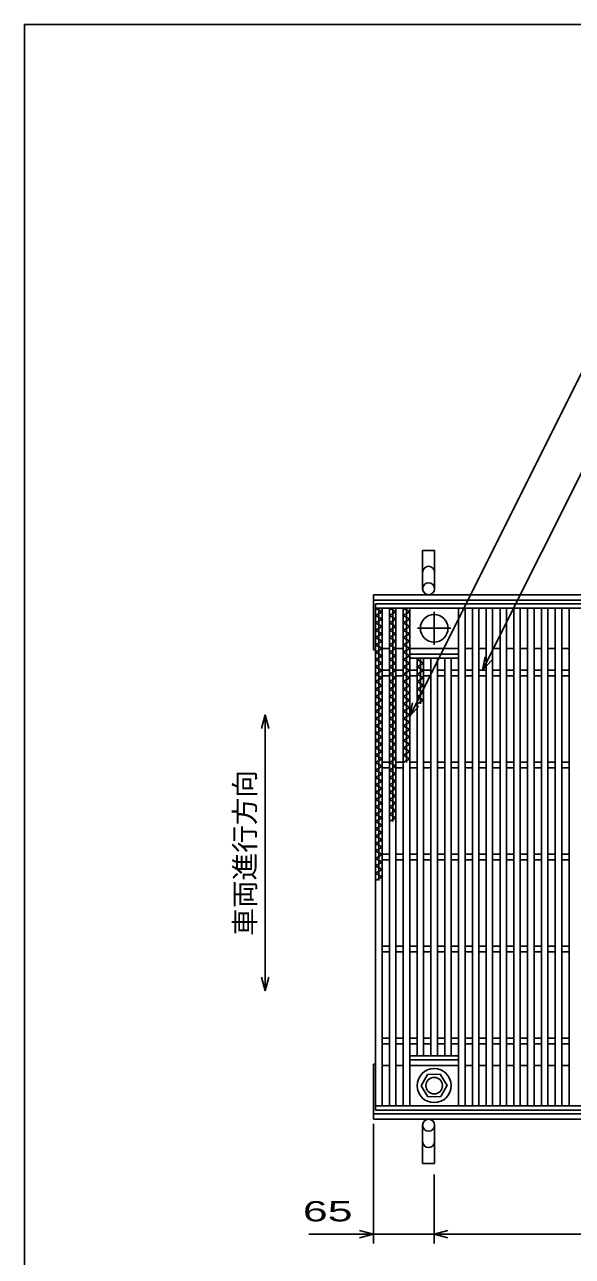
# Model space of a CAD drawing. Units: millimetres, scale not verified. Extents: x -1820 to 1731, y -1282 to 1054.
# Drawn here: x -1729 to -1134, y -285 to 1054 of the extents above; entities that cross this region are included whole.
import ezdxf
from ezdxf.enums import TextEntityAlignment as Align

# ---------------------------------------------------------------- set-up
doc = ezdxf.new("R2010")
doc.units = ezdxf.units.MM
doc.header["$LTSCALE"] = 10
doc.linetypes.add('CHAIN', pattern=[18.5, 12, -1.5, 3.5, -1.5])
for name, color, linetype, lineweight in [('0_2', 150, 'Continuous', 25), ('16', 3, 'Continuous', 25), ('19', 6, 'Continuous', 25), ('22', 4, 'Continuous', 25)]:
    doc.layers.add(name, color=color, linetype=linetype, lineweight=lineweight)
doc.styles.add('ベクトル', font='')
doc.styles.get('ベクトル').set_extended_font_data('ベクトル')

msp = doc.modelspace()

# ---------------------------------------------------------------- linework, layer by layer
at = {"layer": '0_2'}
for p, q in [((-1729, -1146.5), (-1729, 1053.5)), ((-1729, 1053.5), (1731, 1053.5))]:
    msp.add_line(p, q, dxfattribs=at)
at = {"layer": '16'}
for p, q in [((-1348, 424), (-353, 424)), ((-1348, 419.5), (-1348, 424)), ((-353, 419.5), (-1348, 419.5)), ((-1348, -121.5), (-1348, 419.5)), ((-1348, 419.5), (-1341, 419.5)), ((-1341, 415.5), (-1348, 419.5)), ((-1348, 411.5), (-1341, 415.5)), ((-1344.5, 123.5), (-1344.5, 419.5)), ((-1341, -121.5), (-1341, 419.5)), ((-1333, -121.5), (-1333, 419.5)), ((-1333, 419.5), (-1326, 419.5)), ((-1326, 415.5), (-1333, 419.5)), ((-1333, 411.5), (-1326, 415.5)), ((-1329.5, 187.5), (-1329.5, 419.5)), ((-1326, -121.5), (-1326, 419.5)), ((-1318, -121.5), (-1318, 419.5)), ((-1318, 419.5), (-1311, 419.5)), ((-1311, 415.5), (-1318, 419.5)), ((-1318, 411.5), (-1311, 415.5)), ((-1314.5, 251.5), (-1314.5, 419.5)), ((-1311, -121.5), (-1311, 419.5)), ((-1303, 419.5), (-1296, 419.5)), ((-1288, 419.5), (-1281, 419.5)), ((-1273, 419.5), (-1266, 419.5)), ((-1258, -121.5), (-1258, 419.5)), ((-1258, 419.5), (-1251, 419.5)), ((-1251, -121.5), (-1251, 419.5)), ((-1243, -121.5), (-1243, 419.5)), ((-1243, 419.5), (-1236, 419.5)), ((-1236, -121.5), (-1236, 419.5)), ((-1228, -121.5), (-1228, 419.5)), ((-1228, 419.5), (-1221, 419.5)), ((-1221, -121.5), (-1221, 419.5)), ((-1213, -121.5), (-1213, 419.5)), ((-1213, 419.5), (-1206, 419.5)), ((-1206, -121.5), (-1206, 419.5)), ((-1198, -121.5), (-1198, 419.5)), ((-1198, 419.5), (-1191, 419.5)), ((-1191, -121.5), (-1191, 419.5)), ((-1183, -121.5), (-1183, 419.5)), ((-1183, 419.5), (-1176, 419.5)), ((-1176, -121.5), (-1176, 419.5)), ((-1168, -121.5), (-1168, 419.5)), ((-1168, 419.5), (-1161, 419.5)), ((-1161, -121.5), (-1161, 419.5)), ((-1153, -121.5), (-1153, 419.5)), ((-1153, 419.5), (-1146, 419.5)), ((-1146, -121.5), (-1146, 419.5)), ((-1138, -121.5), (-1138, 419.5)), ((-1138, 419.5), (-1131, 419.5)), ((-1341, 407.5), (-1348, 411.5)), ((-1348, 403.5), (-1341, 407.5)), ((-1341, 399.5), (-1348, 403.5)), ((-1326, 407.5), (-1333, 411.5)), ((-1333, 403.5), (-1326, 407.5)), ((-1326, 399.5), (-1333, 403.5)), ((-1311, 407.5), (-1318, 411.5)), ((-1318, 403.5), (-1311, 407.5)), ((-1311, 399.5), (-1318, 403.5)), ((-1348, 395.5), (-1341, 399.5)), ((-1341, 391.5), (-1348, 395.5)), ((-1348, 387.5), (-1341, 391.5)), ((-1333, 395.5), (-1326, 399.5)), ((-1326, 391.5), (-1333, 395.5)), ((-1333, 387.5), (-1326, 391.5)), ((-1318, 395.5), (-1311, 399.5)), ((-1311, 391.5), (-1318, 395.5)), ((-1318, 387.5), (-1311, 391.5)), ((-1341, 383.5), (-1348, 387.5)), ((-1348, 379.5), (-1341, 383.5)), ((-1341, 375.5), (-1348, 379.5)), ((-1348, 371.5), (-1341, 375.5)), ((-1341, 375.5), (-1333, 375.5)), ((-1326, 383.5), (-1333, 387.5)), ((-1333, 379.5), (-1326, 383.5)), ((-1326, 375.5), (-1333, 379.5)), ((-1333, 371.5), (-1326, 375.5)), ((-1326, 375.5), (-1318, 375.5)), ((-1311, 383.5), (-1318, 387.5)), ((-1318, 379.5), (-1311, 383.5)), ((-1311, 375.5), (-1318, 379.5)), ((-1318, 371.5), (-1311, 375.5)), ((-1311, 375.5), (-1258, 375.5)), ((-1251, 375.5), (-1243, 375.5)), ((-1236, 375.5), (-1228, 375.5)), ((-1221, 375.5), (-1213, 375.5)), ((-1206, 375.5), (-1198, 375.5)), ((-1191, 375.5), (-1183, 375.5)), ((-1176, 375.5), (-1168, 375.5)), ((-1161, 375.5), (-1153, 375.5)), ((-1146, 375.5), (-1138, 375.5)), ((-1341, 367.5), (-1348, 371.5)), ((-1348, 363.5), (-1341, 367.5)), ((-1341, 359.5), (-1348, 363.5)), ((-1326, 367.5), (-1333, 371.5)), ((-1333, 363.5), (-1326, 367.5)), ((-1326, 359.5), (-1333, 363.5)), ((-1311, 367.5), (-1318, 371.5)), ((-1318, 363.5), (-1311, 367.5)), ((-1311, 359.5), (-1318, 363.5)), ((-1311, 369.5), (-1258, 369.5)), ((-1311, 365), (-1311, 369.5)), ((-1258, 365), (-1311, 365)), ((-1303, -67), (-1303, 365)), ((-1303, 363.5), (-1300.37, 365)), ((-1296, 359.5), (-1303, 363.5)), ((-1299.5, 315.5), (-1299.5, 365)), ((-1296, -67), (-1296, 365)), ((-1288, -67), (-1288, 365)), ((-1281, -67), (-1281, 365)), ((-1273, -67), (-1273, 365)), ((-1266, -67), (-1266, 365)), ((-1258, 369.5), (-1258, 365)), ((-1348, 355.5), (-1341, 359.5)), ((-1341, 351.5), (-1348, 355.5)), ((-1348, 347.5), (-1341, 351.5)), ((-1341, 352), (-1333, 352)), ((-1333, 355.5), (-1326, 359.5)), ((-1326, 351.5), (-1333, 355.5)), ((-1333, 347.5), (-1326, 351.5)), ((-1326, 352), (-1318, 352)), ((-1318, 355.5), (-1311, 359.5)), ((-1311, 351.5), (-1318, 355.5)), ((-1318, 347.5), (-1311, 351.5)), ((-1311, 352), (-1303, 352)), ((-1303, 355.5), (-1296, 359.5)), ((-1296, 351.5), (-1303, 355.5)), ((-1303, 347.5), (-1296, 351.5)), ((-1296, 352), (-1288, 352)), ((-1281, 352), (-1273, 352)), ((-1266, 352), (-1258, 352)), ((-1251, 352), (-1243, 352)), ((-1236, 352), (-1228, 352)), ((-1221, 352), (-1213, 352)), ((-1206, 352), (-1198, 352)), ((-1191, 352), (-1183, 352)), ((-1176, 352), (-1168, 352)), ((-1161, 352), (-1153, 352)), ((-1146, 352), (-1138, 352)), ((-1341, 343.5), (-1348, 347.5)), ((-1348, 339.5), (-1341, 343.5)), ((-1341, 335.5), (-1348, 339.5)), ((-1348, 331.5), (-1341, 335.5)), ((-1341, 346), (-1333, 346)), ((-1326, 343.5), (-1333, 347.5)), ((-1333, 339.5), (-1326, 343.5)), ((-1326, 335.5), (-1333, 339.5)), ((-1333, 331.5), (-1326, 335.5)), ((-1326, 346), (-1318, 346)), ((-1311, 343.5), (-1318, 347.5)), ((-1318, 339.5), (-1311, 343.5)), ((-1311, 335.5), (-1318, 339.5)), ((-1318, 331.5), (-1311, 335.5)), ((-1311, 346), (-1303, 346)), ((-1296, 343.5), (-1303, 347.5)), ((-1303, 339.5), (-1296, 343.5)), ((-1296, 335.5), (-1303, 339.5)), ((-1303, 331.5), (-1296, 335.5)), ((-1296, 346), (-1288, 346)), ((-1281, 346), (-1273, 346)), ((-1266, 346), (-1258, 346)), ((-1251, 346), (-1243, 346)), ((-1236, 346), (-1228, 346)), ((-1221, 346), (-1213, 346)), ((-1206, 346), (-1198, 346)), ((-1191, 346), (-1183, 346)), ((-1176, 346), (-1168, 346)), ((-1161, 346), (-1153, 346)), ((-1146, 346), (-1138, 346)), ((-1341, 327.5), (-1348, 331.5)), ((-1348, 323.5), (-1341, 327.5)), ((-1341, 319.5), (-1348, 323.5)), ((-1326, 327.5), (-1333, 331.5)), ((-1333, 323.5), (-1326, 327.5)), ((-1326, 319.5), (-1333, 323.5)), ((-1311, 327.5), (-1318, 331.5)), ((-1318, 323.5), (-1311, 327.5)), ((-1311, 319.5), (-1318, 323.5)), ((-1296, 327.5), (-1303, 331.5)), ((-1303, 323.5), (-1296, 327.5)), ((-1296, 319.5), (-1303, 323.5)), ((-1348, 315.5), (-1341, 319.5)), ((-1341, 311.5), (-1348, 315.5)), ((-1348, 307.5), (-1341, 311.5)), ((-1333, 315.5), (-1326, 319.5)), ((-1326, 311.5), (-1333, 315.5)), ((-1333, 307.5), (-1326, 311.5)), ((-1318, 315.5), (-1311, 319.5)), ((-1311, 311.5), (-1318, 315.5)), ((-1318, 307.5), (-1311, 311.5)), ((-1303, 315.5), (-1296, 319.5)), ((-1341, 303.5), (-1348, 307.5)), ((-1348, 299.5), (-1341, 303.5)), ((-1341, 295.5), (-1348, 299.5)), ((-1348, 291.5), (-1341, 295.5)), ((-1326, 303.5), (-1333, 307.5)), ((-1333, 299.5), (-1326, 303.5)), ((-1326, 295.5), (-1333, 299.5)), ((-1333, 291.5), (-1326, 295.5)), ((-1311, 303.5), (-1318, 307.5)), ((-1318, 299.5), (-1311, 303.5)), ((-1311, 295.5), (-1318, 299.5)), ((-1318, 291.5), (-1311, 295.5)), ((-1341, 287.5), (-1348, 291.5)), ((-1348, 283.5), (-1341, 287.5)), ((-1341, 279.5), (-1348, 283.5)), ((-1326, 287.5), (-1333, 291.5)), ((-1333, 283.5), (-1326, 287.5)), ((-1326, 279.5), (-1333, 283.5)), ((-1311, 287.5), (-1318, 291.5)), ((-1318, 283.5), (-1311, 287.5)), ((-1311, 279.5), (-1318, 283.5)), ((-1348, 275.5), (-1341, 279.5)), ((-1341, 271.5), (-1348, 275.5)), ((-1348, 267.5), (-1341, 271.5)), ((-1333, 275.5), (-1326, 279.5)), ((-1326, 271.5), (-1333, 275.5)), ((-1333, 267.5), (-1326, 271.5)), ((-1318, 275.5), (-1311, 279.5)), ((-1311, 271.5), (-1318, 275.5)), ((-1318, 267.5), (-1311, 271.5)), ((-1341, 263.5), (-1348, 267.5)), ((-1348, 259.5), (-1341, 263.5)), ((-1341, 255.5), (-1348, 259.5)), ((-1348, 251.5), (-1341, 255.5)), ((-1326, 263.5), (-1333, 267.5)), ((-1333, 259.5), (-1326, 263.5)), ((-1326, 255.5), (-1333, 259.5)), ((-1333, 251.5), (-1326, 255.5)), ((-1311, 263.5), (-1318, 267.5)), ((-1318, 259.5), (-1311, 263.5)), ((-1311, 255.5), (-1318, 259.5)), ((-1318, 251.5), (-1311, 255.5)), ((-1341, 247.5), (-1348, 251.5)), ((-1348, 243.5), (-1341, 247.5)), ((-1341, 239.5), (-1348, 243.5)), ((-1341, 252), (-1333, 252)), ((-1341, 246), (-1333, 246)), ((-1326, 247.5), (-1333, 251.5)), ((-1333, 243.5), (-1326, 247.5)), ((-1326, 239.5), (-1333, 243.5)), ((-1326, 252), (-1318, 252)), ((-1326, 246), (-1318, 246)), ((-1311, 252), (-1303, 252)), ((-1311, 246), (-1303, 246)), ((-1296, 252), (-1288, 252)), ((-1296, 246), (-1288, 246)), ((-1281, 252), (-1273, 252)), ((-1281, 246), (-1273, 246)), ((-1266, 252), (-1258, 252)), ((-1266, 246), (-1258, 246)), ((-1251, 252), (-1243, 252)), ((-1251, 246), (-1243, 246)), ((-1236, 252), (-1228, 252)), ((-1236, 246), (-1228, 246)), ((-1221, 252), (-1213, 252)), ((-1221, 246), (-1213, 246)), ((-1206, 252), (-1198, 252)), ((-1206, 246), (-1198, 246)), ((-1191, 252), (-1183, 252)), ((-1191, 246), (-1183, 246)), ((-1176, 252), (-1168, 252)), ((-1176, 246), (-1168, 246)), ((-1161, 252), (-1153, 252)), ((-1161, 246), (-1153, 246)), ((-1146, 252), (-1138, 252)), ((-1146, 246), (-1138, 246)), ((-1348, 235.5), (-1341, 239.5)), ((-1341, 231.5), (-1348, 235.5)), ((-1348, 227.5), (-1341, 231.5)), ((-1333, 235.5), (-1326, 239.5)), ((-1326, 231.5), (-1333, 235.5)), ((-1333, 227.5), (-1326, 231.5)), ((-1341, 223.5), (-1348, 227.5)), ((-1348, 219.5), (-1341, 223.5)), ((-1341, 215.5), (-1348, 219.5)), ((-1348, 211.5), (-1341, 215.5)), ((-1326, 223.5), (-1333, 227.5)), ((-1333, 219.5), (-1326, 223.5)), ((-1326, 215.5), (-1333, 219.5)), ((-1333, 211.5), (-1326, 215.5)), ((-1341, 207.5), (-1348, 211.5)), ((-1348, 203.5), (-1341, 207.5)), ((-1341, 199.5), (-1348, 203.5)), ((-1326, 207.5), (-1333, 211.5)), ((-1333, 203.5), (-1326, 207.5)), ((-1326, 199.5), (-1333, 203.5)), ((-1348, 195.5), (-1341, 199.5)), ((-1341, 191.5), (-1348, 195.5)), ((-1348, 187.5), (-1341, 191.5)), ((-1341, 183.5), (-1348, 187.5)), ((-1333, 195.5), (-1326, 199.5)), ((-1326, 191.5), (-1333, 195.5)), ((-1333, 187.5), (-1326, 191.5)), ((-1348, 179.5), (-1341, 183.5)), ((-1341, 175.5), (-1348, 179.5)), ((-1348, 171.5), (-1341, 175.5)), ((-1341, 167.5), (-1348, 171.5)), ((-1348, 163.5), (-1341, 167.5)), ((-1341, 159.5), (-1348, 163.5)), ((-1348, 155.5), (-1341, 159.5)), ((-1341, 151.5), (-1348, 155.5)), ((-1348, 147.5), (-1341, 151.5)), ((-1341, 143.5), (-1348, 147.5)), ((-1341, 152), (-1333, 152)), ((-1326, 152), (-1318, 152)), ((-1311, 152), (-1303, 152)), ((-1296, 152), (-1288, 152)), ((-1281, 152), (-1273, 152)), ((-1266, 152), (-1258, 152)), ((-1251, 152), (-1243, 152)), ((-1236, 152), (-1228, 152)), ((-1221, 152), (-1213, 152)), ((-1206, 152), (-1198, 152)), ((-1191, 152), (-1183, 152)), ((-1176, 152), (-1168, 152)), ((-1161, 152), (-1153, 152)), ((-1146, 152), (-1138, 152)), ((-1348, 139.5), (-1341, 143.5)), ((-1341, 135.5), (-1348, 139.5)), ((-1348, 131.5), (-1341, 135.5)), ((-1341, 146), (-1333, 146)), ((-1326, 146), (-1318, 146)), ((-1311, 146), (-1303, 146)), ((-1296, 146), (-1288, 146)), ((-1281, 146), (-1273, 146)), ((-1266, 146), (-1258, 146)), ((-1251, 146), (-1243, 146)), ((-1236, 146), (-1228, 146)), ((-1221, 146), (-1213, 146)), ((-1206, 146), (-1198, 146)), ((-1191, 146), (-1183, 146)), ((-1176, 146), (-1168, 146)), ((-1161, 146), (-1153, 146)), ((-1146, 146), (-1138, 146)), ((-1341, 127.5), (-1348, 131.5)), ((-1348, 123.5), (-1341, 127.5)), ((-1341, 52), (-1333, 52)), ((-1341, 46), (-1333, 46)), ((-1326, 52), (-1318, 52)), ((-1326, 46), (-1318, 46)), ((-1311, 52), (-1303, 52)), ((-1311, 46), (-1303, 46)), ((-1296, 52), (-1288, 52)), ((-1296, 46), (-1288, 46)), ((-1281, 52), (-1273, 52)), ((-1281, 46), (-1273, 46)), ((-1266, 52), (-1258, 52)), ((-1266, 46), (-1258, 46)), ((-1251, 52), (-1243, 52)), ((-1251, 46), (-1243, 46)), ((-1236, 52), (-1228, 52)), ((-1236, 46), (-1228, 46)), ((-1221, 52), (-1213, 52)), ((-1221, 46), (-1213, 46)), ((-1206, 52), (-1198, 52)), ((-1206, 46), (-1198, 46)), ((-1191, 52), (-1183, 52)), ((-1191, 46), (-1183, 46)), ((-1176, 52), (-1168, 52)), ((-1176, 46), (-1168, 46)), ((-1161, 52), (-1153, 52)), ((-1161, 46), (-1153, 46)), ((-1146, 52), (-1138, 52)), ((-1146, 46), (-1138, 46)), ((-1341, -48), (-1333, -48)), ((-1326, -48), (-1318, -48)), ((-1311, -48), (-1303, -48)), ((-1296, -48), (-1288, -48)), ((-1281, -48), (-1273, -48)), ((-1266, -48), (-1258, -48)), ((-1251, -48), (-1243, -48)), ((-1236, -48), (-1228, -48)), ((-1221, -48), (-1213, -48)), ((-1206, -48), (-1198, -48)), ((-1191, -48), (-1183, -48)), ((-1176, -48), (-1168, -48)), ((-1161, -48), (-1153, -48)), ((-1146, -48), (-1138, -48)), ((-1341, -54), (-1333, -54)), ((-1326, -54), (-1318, -54)), ((-1311, -54), (-1303, -54)), ((-1296, -54), (-1288, -54)), ((-1281, -54), (-1273, -54)), ((-1266, -54), (-1258, -54)), ((-1251, -54), (-1243, -54)), ((-1236, -54), (-1228, -54)), ((-1221, -54), (-1213, -54)), ((-1206, -54), (-1198, -54)), ((-1191, -54), (-1183, -54)), ((-1176, -54), (-1168, -54)), ((-1161, -54), (-1153, -54)), ((-1146, -54), (-1138, -54)), ((-1341, -77.5), (-1333, -77.5)), ((-1326, -77.5), (-1318, -77.5)), ((-1311, -67), (-1258, -67)), ((-1311, -71.5), (-1311, -67)), ((-1311, -71.5), (-1258, -71.5)), ((-1311, -77.5), (-1258, -77.5)), ((-1258, -71.5), (-1258, -67)), ((-1251, -77.5), (-1243, -77.5)), ((-1236, -77.5), (-1228, -77.5)), ((-1221, -77.5), (-1213, -77.5)), ((-1206, -77.5), (-1198, -77.5)), ((-1191, -77.5), (-1183, -77.5)), ((-1176, -77.5), (-1168, -77.5)), ((-1161, -77.5), (-1153, -77.5)), ((-1146, -77.5), (-1138, -77.5)), ((-1291.79, -87.55), (-1298.5, -99.84)), ((-1277.8, -87.21), (-1291.79, -87.55)), ((-1270.5, -99.5), (-1277.8, -87.21)), ((-1298.5, -99.84), (-1291.2, -111.79)), ((-1277.21, -111.45), (-1270.5, -99.16)), ((-1291.2, -111.79), (-1277.21, -111.45)), ((-1348, -121.5), (-353, -121.5)), ((-1348, -126), (-1348, -121.5)), ((-1348, -121.5), (-1341, -121.5)), ((-353, -126), (-1348, -126)), ((-1333, -121.5), (-1326, -121.5)), ((-1318, -121.5), (-1311, -121.5)), ((-1303, -121.5), (-1296, -121.5)), ((-1288, -121.5), (-1281, -121.5)), ((-1273, -121.5), (-1266, -121.5)), ((-1258, -121.5), (-1251, -121.5)), ((-1243, -121.5), (-1236, -121.5)), ((-1228, -121.5), (-1221, -121.5)), ((-1213, -121.5), (-1206, -121.5)), ((-1198, -121.5), (-1191, -121.5)), ((-1183, -121.5), (-1176, -121.5)), ((-1168, -121.5), (-1161, -121.5)), ((-1153, -121.5), (-1146, -121.5)), ((-1138, -121.5), (-1131, -121.5))]:
    msp.add_line(p, q, dxfattribs=at)
at = {"layer": '16', "linetype": 'CHAIN'}
for p, q in [((-1284.5, 415.5), (-1284.5, 379.5)), ((-1302.5, 397.5), (-1266.5, 397.5))]:
    msp.add_line(p, q, dxfattribs=at)
at = {"layer": '16'}
for radius in [18.5, 9]:
    msp.add_circle((-1284.5, -99.5), radius, dxfattribs=at)
for start, end in [(90, 270), (270, 90)]:
    msp.add_arc((-1284.5, 397.5), 15, start, end, dxfattribs=at)
at = {"layer": '19'}
for p, q in [((-1297, 440.5), (-1297, 482.12)), ((-1297, 482.12), (-1284, 482.12)), ((-1284, 482.12), (-1284, 440.5)), ((-1350.5, 434), (-350.5, 434)), ((-1350.5, 374), (-1350.5, 434)), ((-1350.5, 428), (-350.5, 428)), ((-1350.5, 374), (-1348, 374)), ((-1350.5, -136), (-1350.5, -76)), ((-1350.5, -76), (-1348, -76)), ((-1350.5, -130), (-350.5, -130)), ((-1350.5, -136), (-350.5, -136)), ((-1297, -142.5), (-1297, -184.12)), ((-1284, -184.12), (-1284, -142.5)), ((-1297, -184.12), (-1284, -184.12))]:
    msp.add_line(p, q, dxfattribs=at)
for centre in [(-1290.5, 440.5), (-1290.5, -142.5)]:
    msp.add_circle(centre, 6.5, dxfattribs=at)
for centre, start, end in [((-1290.5, 458.34), 0, 180), ((-1290.5, -160.34), 180, 0)]:
    msp.add_arc(centre, 6.5, start, end, dxfattribs=at)
at = {"layer": '22'}
for p, q in [((-1311, 302), (-1105.75, 712.5)), ((-1232, 352), (-1074.25, 667.5)), ((-1232, 352), (-1229, 366.6)), ((-1232, 352), (-1222, 363)), ((-1311, 302), (-1308, 316.6)), ((-1311, 302), (-1301, 313)), ((-1468, 303.5), (-1472, 288.5)), ((-1464, 288.5), (-1468, 303.5)), ((-1468, 303.5), (-1468, 3.5)), ((-1468, 3.5), (-1472, 18.5)), ((-1464, 18.5), (-1468, 3.5)), ((-1350.5, -271), (-1350.5, -141)), ((-1284.5, -271), (-1284.5, -196)), ((-1420.5, -261), (-1350.5, -261)), ((-1350.5, -261), (-1365.5, -257)), ((-1365.5, -265), (-1350.5, -261)), ((-1350.5, -261), (-1284.5, -261)), ((-1284.5, -261), (-1269.5, -257)), ((-1269.5, -265), (-1284.5, -261)), ((-1284.5, -261), (-414.5, -261))]:
    msp.add_line(p, q, dxfattribs=at)

# ---------------------------------------------------------------- texts
at = {"layer": '22', "color": 2, "style": 'ベクトル'}
msp.add_text('車両進行方向', height=21.99, rotation=90, dxfattribs=at).set_placement((-1490, 63.5), align=Align.MIDDLE_LEFT)
at = {"layer": '22', "color": 2, "style": 'ベクトル', "width": 1.65}
msp.add_text(' 65 ', height=21.99, dxfattribs=at).set_placement((-1440.5, -236), align=Align.MIDDLE_LEFT)

doc.saveas('drawing.dxf')
